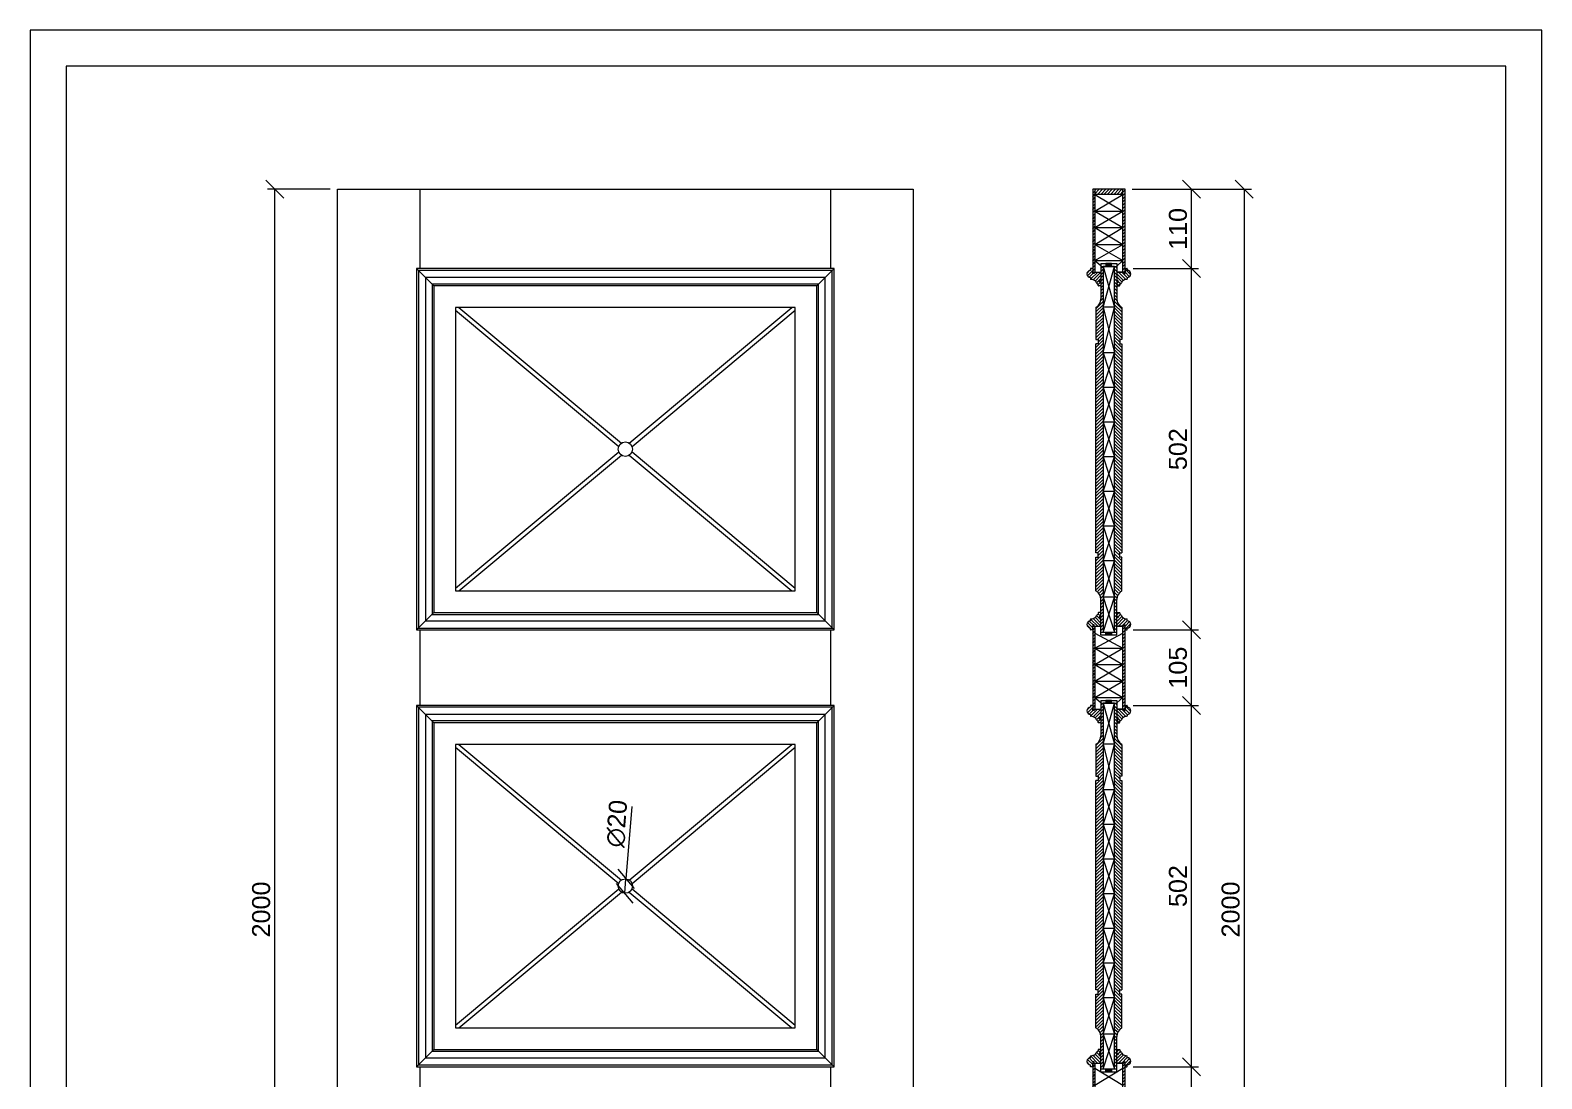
# Model space of a CAD drawing. Header units: millimetres. Extents: x 1934 to 4034, y 476 to 3446.
# Drawn here: x 1934 to 4034, y 1990 to 3446 of the extents above; entities that cross this region are included whole.
import ezdxf

# ---------------------------------------------------------------- set-up
doc = ezdxf.new("R2010")
doc.units = ezdxf.units.MM
for name, color, linetype, lineweight in [('图框', 7, 'Continuous', 13), ('填充', 8, 'Continuous', 5), ('标准家私', 4, 'Continuous', 20), ('标注', 2, 'Continuous', 9)]:
    doc.layers.add(name, color=color, linetype=linetype, lineweight=lineweight)
doc.styles.get("Standard").update_dxf_attribs({"font": 'arial.ttf'})
pattern_1 = [(225, (1278.8067, 5573.093), (-2.245064, 2.245064), [])]
pattern_2 = [(225, (1278.8067, 6179.7595), (-2.245064, 2.245064), [])]
pattern_3 = [(225, (1278.8067, 6786.4262), (-2.245064, 2.245064), [])]

# ---------------------------------------------------------------- blocks, each defined once
blk = doc.blocks.new('_Oblique')
at = {"color": 0, "linetype": 'ByBlock', "lineweight": -2}
blk.add_line((-0.5, -0.5), (0.5, 0.5), dxfattribs=at)

msp = doc.modelspace()

# ---------------------------------------------------------------- hatches: boundary and pattern name
at = {"layer": '填充'}
h = msp.add_hatch(dxfattribs=at)
h.set_pattern_fill('ANSI31', color=0, angle=90, style=0)
h.set_pattern_definition(pattern_3)
h.paths.add_polyline_path([(3410.4, 3110.5), (3410.4, 3225.5), (3413.4, 3225.5), (3413.4, 3110.5)])
h = msp.add_hatch(dxfattribs=at)
h.set_pattern_fill('ANSI31', color=0, angle=90, style=0)
h.set_pattern_definition([(225, (1507.1875, 6746.15), (-2.245064, 2.245064), [])])
h.paths.add_polyline_path([(3452.4, 3225.5), (3452.4, 3218.5), (3413.4, 3218.5), (3413.4, 3225.5)])
h = msp.add_hatch(dxfattribs=at)
h.set_pattern_fill('ANSI31', color=0, angle=90, style=0)
h.set_pattern_definition(pattern_3)
h.paths.add_polyline_path([(3452.4, 3110.5), (3452.4, 3225.5), (3455.4, 3225.5), (3455.4, 3110.5)])
h = msp.add_hatch(dxfattribs=at)
h.set_pattern_fill('ANSI31', color=0, angle=90, style=0)
h.set_pattern_definition([(225, (-313242.0532, 119470.1258), (-2.24506403, 2.24506403), [])])
h.paths.add_polyline_path([(3409.1, 3100.3), (3407.4, 3101.2), (3407.4, 3103, -1), (3407.4, 3113), (3407.4, 3115, -0.414214), (3407.9, 3115.5), (3410.4, 3115.5), (3410.4, 3110.5), (3410.4, 3108.5), (3412.4, 3108.5), (3412.4, 3110.5), (3421.9, 3110.5), (3421.9, 3098.5), (3419.9, 3098.5), (3419.9, 3096.5), (3421.9, 3096.5), (3421.9, 3093), (3420.4, 3091.5), (3418.4, 3091.5, -0.414214), (3417.9, 3092), (3417.9, 3094, -0.310992), (3415.6, 3095.7, 0.142816), (3414.1, 3098, 0.112116)])
h = msp.add_hatch(dxfattribs=at)
h.set_pattern_fill('ANSI31', color=0, angle=90, style=0)
h.set_pattern_definition([(45, (468208.254, 1268595.5555), (2.24506403, -2.24506403), [])])
h.paths.add_polyline_path([(3414.9, 3011.1), (3417.9, 3011.1), (3417.9, 3017.1), (3414.9, 3017.1), (3414.9, 3061.5, 0.270527), (3421.9, 3074), (3421.9, 3118.5), (3424.9, 3118.5), (3424.9, 2613.3), (3421.9, 2613.3), (3421.9, 2621.3), (3421.9, 2637.3), (3421.9, 2657.8, 0.270527), (3414.9, 2670.3), (3414.9, 2714.7), (3417.9, 2714.7), (3417.9, 2720.7), (3414.9, 2720.7)])
h = msp.add_hatch(dxfattribs=at)
h.set_pattern_fill('ANSI31', color=0, angle=90, style=0)
h.set_pattern_definition([(135, (-461342.3932, 1268595.5555), (-2.24506403, -2.24506403), [])])
h.paths.add_polyline_path([(3450.9, 3011.1), (3447.9, 3011.1), (3447.9, 3017.1), (3450.9, 3017.1), (3450.9, 3061.5, -0.270527), (3443.9, 3074), (3443.9, 3118.5), (3440.9, 3118.5), (3440.9, 2613.3), (3443.9, 2613.3), (3443.9, 2621.3), (3443.9, 2637.3), (3443.9, 2657.8, -0.270527), (3450.9, 2670.3), (3450.9, 2714.7), (3447.9, 2714.7), (3447.9, 2720.7), (3450.9, 2720.7)])
h = msp.add_hatch(dxfattribs=at)
h.set_pattern_fill('ANSI31', color=0, angle=90, style=0)
h.set_pattern_definition([(315, (5695.3308, 6698.5683), (2.245064, 2.245064), [])])
h.paths.add_polyline_path([(3456.7, 3100.3), (3458.4, 3101.2), (3458.4, 3103, 1), (3458.4, 3113), (3458.4, 3115, 0.414214), (3457.9, 3115.5), (3455.4, 3115.5), (3455.4, 3110.5), (3455.4, 3108.5), (3453.4, 3108.5), (3453.4, 3110.5), (3443.9, 3110.5), (3443.9, 3098.5), (3445.9, 3098.5), (3445.9, 3096.5), (3443.9, 3096.5), (3443.9, 3093), (3445.4, 3091.5), (3447.4, 3091.5, 0.414214), (3447.9, 3092), (3447.9, 3094, 0.310992), (3450.3, 3095.7, -0.142816), (3451.8, 3098, -0.112116)])
h = msp.add_hatch(dxfattribs=at)
h.set_pattern_fill('ANSI31', color=0, angle=90, style=0)
h.set_pattern_definition([(135, (-313242.0532, -113740.7976), (-2.24506403, -2.24506403), [])])
h.paths.add_polyline_path([(3409.1, 2629.1), (3407.4, 2628.1), (3407.4, 2626.3, 1), (3407.4, 2616.3), (3407.4, 2614.3, 0.414214), (3407.9, 2613.8), (3410.4, 2613.8), (3410.4, 2618.8), (3410.4, 2620.8), (3412.4, 2620.8), (3412.4, 2618.8), (3421.9, 2618.8), (3421.9, 2630.8), (3419.9, 2630.8), (3419.9, 2632.8), (3421.9, 2632.8), (3421.9, 2636.3), (3420.4, 2637.8), (3418.4, 2637.8, 0.414214), (3417.9, 2637.3), (3417.9, 2635.3, 0.310992), (3415.6, 2633.7, -0.142816), (3414.1, 2631.4, -0.112116)])
h = msp.add_hatch(dxfattribs=at)
h.set_pattern_fill('ANSI31', color=0, angle=90, style=0)
h.set_pattern_definition([(45, (5695.3308, -969.24), (2.245064, -2.245064), [])])
h.paths.add_polyline_path([(3456.7, 2629.1), (3458.4, 2628.1), (3458.4, 2626.3, -1), (3458.4, 2616.3), (3458.4, 2614.3, -0.414214), (3457.9, 2613.8), (3455.4, 2613.8), (3455.4, 2618.8), (3455.4, 2620.8), (3453.4, 2620.8), (3453.4, 2618.8), (3443.9, 2618.8), (3443.9, 2630.8), (3445.9, 2630.8), (3445.9, 2632.8), (3443.9, 2632.8), (3443.9, 2636.3), (3445.4, 2637.8), (3447.4, 2637.8, -0.414214), (3447.9, 2637.3), (3447.9, 2635.3, -0.310992), (3450.3, 2633.7, 0.142816), (3451.8, 2631.4, 0.112116)])
h = msp.add_hatch(dxfattribs=at)
h.set_pattern_fill('ANSI31', color=0, angle=90, style=0)
h.set_pattern_definition(pattern_2)
h.paths.add_polyline_path([(3410.4, 2503.8), (3410.4, 2618.8), (3413.4, 2618.8), (3413.4, 2503.8)])
h = msp.add_hatch(dxfattribs=at)
h.set_pattern_fill('ANSI31', color=0, angle=90, style=0)
h.set_pattern_definition(pattern_2)
h.paths.add_polyline_path([(3452.4, 2503.8), (3452.4, 2618.8), (3455.4, 2618.8), (3455.4, 2503.8)])
h = msp.add_hatch(dxfattribs=at)
h.set_pattern_fill('ANSI31', color=0, angle=90, style=0)
h.set_pattern_definition([(225, (-313242.0532, 118863.459), (-2.24506403, 2.24506403), [])])
h.paths.add_polyline_path([(3409.1, 2493.6), (3407.4, 2494.5), (3407.4, 2496.3, -1), (3407.4, 2506.3), (3407.4, 2508.3, -0.414214), (3407.9, 2508.8), (3410.4, 2508.8), (3410.4, 2503.8), (3410.4, 2501.8), (3412.4, 2501.8), (3412.4, 2503.8), (3421.9, 2503.8), (3421.9, 2491.8), (3419.9, 2491.8), (3419.9, 2489.8), (3421.9, 2489.8), (3421.9, 2486.3), (3420.4, 2484.8), (3418.4, 2484.8, -0.414214), (3417.9, 2485.3), (3417.9, 2487.3, -0.310992), (3415.6, 2489, 0.142816), (3414.1, 2491.3, 0.112116)])
h = msp.add_hatch(dxfattribs=at)
h.set_pattern_fill('ANSI31', color=0, angle=90, style=0)
h.set_pattern_definition([(45, (468208.254, 1267988.8888), (2.24506403, -2.24506403), [])])
h.paths.add_polyline_path([(3414.9, 2404.5), (3417.9, 2404.5), (3417.9, 2410.5), (3414.9, 2410.5), (3414.9, 2454.8, 0.270527), (3421.9, 2467.4), (3421.9, 2511.8), (3424.9, 2511.8), (3424.9, 2006.7), (3421.9, 2006.7), (3421.9, 2014.7), (3421.9, 2030.7), (3421.9, 2051.1, 0.270527), (3414.9, 2063.7), (3414.9, 2108), (3417.9, 2108), (3417.9, 2114), (3414.9, 2114)])
h = msp.add_hatch(dxfattribs=at)
h.set_pattern_fill('ANSI31', color=0, angle=90, style=0)
h.set_pattern_definition([(135, (-461342.3932, 1267988.8888), (-2.24506403, -2.24506403), [])])
h.paths.add_polyline_path([(3450.9, 2404.5), (3447.9, 2404.5), (3447.9, 2410.5), (3450.9, 2410.5), (3450.9, 2454.8, -0.270527), (3443.9, 2467.4), (3443.9, 2511.8), (3440.9, 2511.8), (3440.9, 2006.7), (3443.9, 2006.7), (3443.9, 2014.7), (3443.9, 2030.7), (3443.9, 2051.1, -0.270527), (3450.9, 2063.7), (3450.9, 2108), (3447.9, 2108), (3447.9, 2114), (3450.9, 2114)])
h = msp.add_hatch(dxfattribs=at)
h.set_pattern_fill('ANSI31', color=0, angle=90, style=0)
h.set_pattern_definition([(315, (5695.3308, 6091.9016), (2.245064, 2.245064), [])])
h.paths.add_polyline_path([(3456.7, 2493.6), (3458.4, 2494.5), (3458.4, 2496.3, 1), (3458.4, 2506.3), (3458.4, 2508.3, 0.414214), (3457.9, 2508.8), (3455.4, 2508.8), (3455.4, 2503.8), (3455.4, 2501.8), (3453.4, 2501.8), (3453.4, 2503.8), (3443.9, 2503.8), (3443.9, 2491.8), (3445.9, 2491.8), (3445.9, 2489.8), (3443.9, 2489.8), (3443.9, 2486.3), (3445.4, 2484.8), (3447.4, 2484.8, 0.414214), (3447.9, 2485.3), (3447.9, 2487.3, 0.310992), (3450.3, 2489, -0.142816), (3451.8, 2491.3, -0.112116)])
h = msp.add_hatch(dxfattribs=at)
h.set_pattern_fill('ANSI31', color=0, angle=90, style=0)
h.set_pattern_definition([(135, (-313242.0532, -114347.4643), (-2.24506403, -2.24506403), [])])
h.paths.add_polyline_path([(3409.1, 2022.4), (3407.4, 2021.5), (3407.4, 2019.7, 1), (3407.4, 2009.7), (3407.4, 2007.7, 0.414214), (3407.9, 2007.2), (3410.4, 2007.2), (3410.4, 2012.2), (3410.4, 2014.2), (3412.4, 2014.2), (3412.4, 2012.2), (3421.9, 2012.2), (3421.9, 2024.2), (3419.9, 2024.2), (3419.9, 2026.2), (3421.9, 2026.2), (3421.9, 2029.7), (3420.4, 2031.2), (3418.4, 2031.2, 0.414214), (3417.9, 2030.7), (3417.9, 2028.7, 0.310992), (3415.6, 2027, -0.142816), (3414.1, 2024.7, -0.112116)])
h = msp.add_hatch(dxfattribs=at)
h.set_pattern_fill('ANSI31', color=0, angle=90, style=0)
h.set_pattern_definition([(45, (5695.3308, -1575.9068), (2.245064, -2.245064), [])])
h.paths.add_polyline_path([(3456.7, 2022.4), (3458.4, 2021.5), (3458.4, 2019.7, -1), (3458.4, 2009.7), (3458.4, 2007.7, -0.414214), (3457.9, 2007.2), (3455.4, 2007.2), (3455.4, 2012.2), (3455.4, 2014.2), (3453.4, 2014.2), (3453.4, 2012.2), (3443.9, 2012.2), (3443.9, 2024.2), (3445.9, 2024.2), (3445.9, 2026.2), (3443.9, 2026.2), (3443.9, 2029.7), (3445.4, 2031.2), (3447.4, 2031.2, -0.414214), (3447.9, 2030.7), (3447.9, 2028.7, -0.310992), (3450.3, 2027, 0.142816), (3451.8, 2024.7, 0.112116)])
h = msp.add_hatch(dxfattribs=at)
h.set_pattern_fill('ANSI31', color=0, angle=90, style=0)
h.set_pattern_definition(pattern_1)
h.paths.add_polyline_path([(3410.4, 1897.2), (3410.4, 2012.2), (3413.4, 2012.2), (3413.4, 1897.2)])
h = msp.add_hatch(dxfattribs=at)
h.set_pattern_fill('ANSI31', color=0, angle=90, style=0)
h.set_pattern_definition(pattern_1)
h.paths.add_polyline_path([(3452.4, 1897.2), (3452.4, 2012.2), (3455.4, 2012.2), (3455.4, 1897.2)])
at = {"layer": '标准家私'}
for points in [[(3428.8, 3118.5), (3428.8, 3122.5), (3436.4, 3122.5), (3436.4, 3118.5)], [(3428.8, 2610.8), (3428.8, 2606.8), (3436.4, 2606.8), (3436.4, 2610.8)], [(3428.8, 2511.8), (3428.8, 2515.8), (3436.4, 2515.8), (3436.4, 2511.8)], [(3428.8, 2004.2), (3428.8, 2000.2), (3436.4, 2000.2), (3436.4, 2004.2)]]:
    msp.add_hatch(color=0, dxfattribs=at).paths.add_polyline_path(points)

# ---------------------------------------------------------------- linework, layer by layer
at = {"layer": '填充', "color": 0}
for p, q in [((2476.1, 3115.5), (2476.1, 3225.5)), ((3046.1, 3225.5), (3046.1, 3115.5)), ((3413.4, 3195), (3452.4, 3218.5)), ((3413.4, 3218.5), (3452.4, 3195)), ((3413.4, 3195), (3452.4, 3195)), ((3413.4, 3195), (3452.4, 3172.5)), ((3413.4, 3172.5), (3452.4, 3195)), ((3413.4, 3172.5), (3452.4, 3172.5)), ((3413.4, 3149), (3452.4, 3172.5)), ((3413.4, 3172.5), (3452.4, 3149)), ((3413.4, 3149), (3452.4, 3149)), ((3413.4, 3149), (3452.4, 3126.5)), ((3413.4, 3126.5), (3452.4, 3149)), ((2495.1, 3091.5), (2471.1, 3115.5)), ((3048.6, 3113), (2473.6, 3113)), ((2473.6, 3113), (2473.6, 2616.3)), ((3027.1, 3091.5), (3051.1, 3115.5)), ((3048.6, 2616.3), (3048.6, 3113)), ((3413.4, 3126.5), (3421.9, 3119.7)), ((3413.4, 3126.5), (3452.4, 3126.5)), ((3443.9, 3119), (3452.4, 3126.5)), ((3038.6, 3103), (2483.6, 3103)), ((2483.6, 3103), (2483.6, 2626.3)), ((3029.6, 3094), (2492.6, 3094)), ((2492.6, 3094), (2492.6, 2635.3)), ((3029.6, 2635.3), (3029.6, 3094)), ((3038.6, 2626.3), (3038.6, 3103)), ((2495.1, 2637.8), (2471.1, 2613.8)), ((2483.6, 2626.3), (3038.6, 2626.3)), ((2492.6, 2635.3), (3029.6, 2635.3)), ((3027.1, 2637.8), (3051.1, 2613.8)), ((2473.6, 2616.3), (3048.6, 2616.3)), ((2476.1, 2508.8), (2476.1, 2613.8)), ((3046.1, 2613.8), (3046.1, 2508.8)), ((3413.4, 2588.3), (3452.4, 2609.3)), ((3413.4, 2609.3), (3452.4, 2588.3)), ((3413.4, 2588.3), (3452.4, 2588.3)), ((3413.4, 2588.3), (3452.4, 2565.9)), ((3413.4, 2565.9), (3452.4, 2588.3)), ((3413.4, 2565.9), (3452.4, 2565.9)), ((3413.4, 2542.4), (3452.4, 2565.9)), ((3413.4, 2565.9), (3452.4, 2542.4)), ((3413.4, 2542.4), (3452.4, 2542.4)), ((3413.4, 2542.4), (3452.4, 2519.9)), ((3413.4, 2519.9), (3452.4, 2542.4)), ((2495.1, 2484.8), (2471.1, 2508.8)), ((3048.6, 2506.3), (2473.6, 2506.3)), ((2473.6, 2506.3), (2473.6, 2009.7)), ((3027.1, 2484.8), (3051.1, 2508.8)), ((3048.6, 2009.7), (3048.6, 2506.3)), ((3413.4, 2519.9), (3421.9, 2513)), ((3413.4, 2519.9), (3452.4, 2519.9)), ((3443.9, 2512.4), (3452.4, 2519.9)), ((3038.6, 2496.3), (2483.6, 2496.3)), ((2483.6, 2496.3), (2483.6, 2019.7)), ((3029.6, 2487.3), (2492.6, 2487.3)), ((2492.6, 2487.3), (2492.6, 2028.7)), ((3029.6, 2028.7), (3029.6, 2487.3)), ((3038.6, 2019.7), (3038.6, 2496.3)), ((2495.1, 2031.2), (2471.1, 2007.2)), ((2483.6, 2019.7), (3038.6, 2019.7)), ((2492.6, 2028.7), (3029.6, 2028.7)), ((3027.1, 2031.2), (3051.1, 2007.2)), ((2473.6, 2009.7), (3048.6, 2009.7)), ((2476.1, 1902.2), (2476.1, 2007.2)), ((3046.1, 2007.2), (3046.1, 1902.2)), ((3413.4, 1981.7), (3452.4, 2005.2)), ((3413.4, 2005.2), (3452.4, 1981.7))]:
    msp.add_line(p, q, dxfattribs=at)
for points in [[(3424.9, 3061.9), (3440.9, 3118.5), (3424.9, 3118.5), (3440.9, 3061.9)], [(3424.9, 2998.3), (3440.9, 3061.9), (3424.9, 3061.9), (3440.9, 2998.3)], [(3424.9, 2950.2), (3440.9, 2998.3), (3424.9, 2998.3), (3440.9, 2950.2)], [(3424.9, 2902.1), (3440.9, 2950.2), (3424.9, 2950.2), (3440.9, 2902.1)], [(3424.9, 2854), (3440.9, 2902.1), (3424.9, 2902.1), (3440.9, 2854)], [(3424.9, 2805.8), (3440.9, 2854), (3424.9, 2854), (3440.9, 2805.8)], [(3424.9, 2757.7), (3440.9, 2805.8), (3424.9, 2805.8), (3440.9, 2757.7)], [(3424.9, 2709.6), (3440.9, 2757.7), (3424.9, 2757.7), (3440.9, 2709.6)], [(3424.9, 2659), (3440.9, 2709.6), (3424.9, 2709.6), (3440.9, 2659)], [(3424.9, 2610.8), (3440.9, 2659), (3424.9, 2659), (3440.9, 2610.8)], [(3424.9, 2455.2), (3440.9, 2511.8), (3424.9, 2511.8), (3440.9, 2455.2)], [(3424.9, 2391.7), (3440.9, 2455.2), (3424.9, 2455.2), (3440.9, 2391.7)], [(3424.9, 2343.5), (3440.9, 2391.7), (3424.9, 2391.7), (3440.9, 2343.5)], [(3424.9, 2295.4), (3440.9, 2343.5), (3424.9, 2343.5), (3440.9, 2295.4)], [(3424.9, 2247.3), (3440.9, 2295.4), (3424.9, 2295.4), (3440.9, 2247.3)], [(3424.9, 2199.2), (3440.9, 2247.3), (3424.9, 2247.3), (3440.9, 2199.2)], [(3424.9, 2151), (3440.9, 2199.2), (3424.9, 2199.2), (3440.9, 2151)], [(3424.9, 2102.9), (3440.9, 2151), (3424.9, 2151), (3440.9, 2102.9)], [(3424.9, 2052.3), (3440.9, 2102.9), (3424.9, 2102.9), (3440.9, 2052.3)], [(3424.9, 2004.2), (3440.9, 2052.3), (3424.9, 2052.3), (3440.9, 2004.2)]]:
    msp.add_lwpolyline(points, dxfattribs=at)
at = {"layer": '标准家私', "color": 0}
for p, q in [((2361.1, 1225.5), (2361.1, 3225.5)), ((2361.1, 3225.5), (3161.1, 3225.5)), ((3161.1, 3225.5), (3161.1, 1225.5)), ((3410.4, 3225.5), (3410.4, 3110.5)), ((3455.4, 3225.5), (3410.4, 3225.5)), ((3410.4, 3225.5), (3410.4, 3112.5)), ((3413.4, 3225.5), (3413.4, 3110.5)), ((3452.4, 3218.5), (3413.4, 3218.5)), ((3452.4, 3110.5), (3452.4, 3225.5)), ((3455.4, 3112.5), (3455.4, 3225.5)), ((3051.1, 3115.5), (2471.1, 3115.5)), ((2471.1, 3115.5), (2471.1, 2613.8)), ((3051.1, 2613.8), (3051.1, 3115.5)), ((3407.4, 3115), (3407.4, 3113)), ((3410.4, 3115.5), (3407.9, 3115.5)), ((3410.4, 3115.5), (3410.4, 3110.5)), ((3410.4, 3115.5), (3410.4, 3110.5)), ((3410.4, 3115.5), (3410.4, 3110.5)), ((3410.4, 3115.5), (3410.4, 3110.5)), ((3410.4, 3110.5), (3421.9, 3110.5)), ((3410.4, 3110.5), (3421.9, 3110.5)), ((3410.4, 3110.5), (3421.9, 3110.5)), ((3412.4, 3110.5), (3421.9, 3110.5)), ((3412.4, 3110.5), (3421.9, 3110.5)), ((3421.9, 3122.5), (3421.9, 3092.7)), ((3421.9, 3122.5), (3421.9, 3110.5)), ((3421.9, 3122.5), (3443.9, 3122.5)), ((3421.9, 3118.5), (3443.9, 3118.5)), ((3421.9, 3110.5), (3421.9, 3098.5)), ((3421.9, 3110.5), (3421.9, 3073.5)), ((3424.9, 3118.5), (3424.9, 2610.8)), ((3440.9, 2610.8), (3440.9, 3118.5)), ((3443.9, 3122.5), (3443.9, 3073.5)), ((3443.9, 3122.5), (3443.9, 3110.5)), ((3453.4, 3110.5), (3443.9, 3110.5)), ((3455.4, 3110.5), (3443.9, 3110.5)), ((3455.4, 3110.5), (3443.9, 3110.5)), ((3455.4, 3110.5), (3443.9, 3110.5)), ((3453.4, 3110.5), (3443.9, 3110.5)), ((3443.9, 3110.5), (3443.9, 3098.5)), ((3443.9, 3110.5), (3453.4, 3110.5)), ((3443.9, 3110.5), (3443.9, 3094.5)), ((3455.4, 3115.5), (3455.4, 3110.5)), ((3455.4, 3115.5), (3455.4, 3110.5)), ((3455.4, 3115.5), (3457.9, 3115.5)), ((3455.4, 3115.5), (3455.4, 3110.5)), ((3455.4, 3115.5), (3455.4, 3110.5)), ((3455.4, 3115.5), (3455.4, 3110.5)), ((3458.4, 3115), (3458.4, 3113)), ((3027.1, 3091.5), (2495.1, 3091.5)), ((2495.1, 3091.5), (2495.1, 2637.8)), ((3027.1, 2637.8), (3027.1, 3091.5)), ((3407.4, 3103), (3407.4, 3101)), ((3417.9, 3092), (3417.9, 3094)), ((3421.9, 3091.5), (3418.4, 3091.5)), ((3421.9, 3096.5), (3421.9, 3093)), ((3443.9, 3096.5), (3443.9, 3093)), ((3443.9, 3091.5), (3447.4, 3091.5)), ((3447.9, 3092), (3447.9, 3094)), ((3458.4, 3103), (3458.4, 3101)), ((2997.1, 3061.5), (2525.1, 3061.5)), ((2525.1, 3061.5), (2525.1, 2667.8)), ((2525.1, 3057.6), (2751.9, 2868.5)), ((2529.8, 3061.5), (2755.7, 2873.1)), ((2766.5, 2873.1), (2992.4, 3061.5)), ((2770.4, 2868.5), (2997.1, 3057.6)), ((2997.1, 2667.8), (2997.1, 3061.5)), ((3414.9, 3061.5), (3414.9, 3017.1)), ((3450.9, 3061.5), (3450.9, 3017.1)), ((3414.9, 3017.1), (3417.9, 3017.1)), ((3414.9, 2720.7), (3414.9, 3011.1)), ((3417.9, 3011.1), (3414.9, 3011.1)), ((3417.9, 3017.1), (3417.9, 3011.1)), ((3450.9, 3017.1), (3447.9, 3017.1)), ((3447.9, 3017.1), (3447.9, 3011.1)), ((3447.9, 3011.1), (3450.9, 3011.1)), ((3450.9, 3011.1), (3450.9, 2720.7)), ((2525.1, 2671.7), (2751.9, 2860.9)), ((2529.8, 2667.8), (2755.7, 2856.3)), ((2766.5, 2856.3), (2992.4, 2667.8)), ((2770.4, 2860.9), (2997.1, 2671.7)), ((3417.9, 2720.7), (3414.9, 2720.7)), ((3414.9, 2714.7), (3417.9, 2714.7)), ((3414.9, 2667.8), (3414.9, 2714.7)), ((3417.9, 2714.7), (3417.9, 2720.7)), ((3447.9, 2714.7), (3447.9, 2720.7)), ((3447.9, 2720.7), (3450.9, 2720.7)), ((3450.9, 2714.7), (3447.9, 2714.7)), ((3450.9, 2667.8), (3450.9, 2714.7)), ((2525.1, 2667.8), (2997.1, 2667.8)), ((3421.9, 2618.8), (3421.9, 2655.8)), ((3443.9, 2606.8), (3443.9, 2655.8)), ((2495.1, 2637.8), (3027.1, 2637.8)), ((3407.4, 2626.3), (3407.4, 2628.4)), ((3417.9, 2637.3), (3417.9, 2635.3)), ((3421.9, 2637.8), (3418.4, 2637.8)), ((3421.9, 2606.8), (3421.9, 2636.6)), ((3421.9, 2632.8), (3421.9, 2636.3)), ((3421.9, 2618.8), (3421.9, 2630.8)), ((3443.9, 2637.8), (3447.4, 2637.8)), ((3443.9, 2632.8), (3443.9, 2636.3)), ((3443.9, 2618.8), (3443.9, 2634.8)), ((3443.9, 2618.8), (3443.9, 2630.8)), ((3447.9, 2637.3), (3447.9, 2635.3)), ((3458.4, 2626.3), (3458.4, 2628.4)), ((2471.1, 2613.8), (3051.1, 2613.8)), ((3407.4, 2614.3), (3407.4, 2616.3)), ((3410.4, 2613.8), (3407.9, 2613.8)), ((3410.4, 2613.8), (3410.4, 2618.8)), ((3410.4, 2613.8), (3410.4, 2618.8)), ((3410.4, 2618.8), (3421.9, 2618.8)), ((3410.4, 2613.8), (3410.4, 2618.8)), ((3410.4, 2618.8), (3421.9, 2618.8)), ((3410.4, 2613.8), (3410.4, 2618.8)), ((3410.4, 2618.8), (3421.9, 2618.8)), ((3410.4, 2616.3), (3410.4, 2503.8)), ((3410.4, 2616.3), (3410.4, 2505.8)), ((3412.4, 2618.8), (3421.9, 2618.8)), ((3412.4, 2618.8), (3421.9, 2618.8)), ((3413.4, 2618.8), (3413.4, 2503.8)), ((3421.9, 2606.8), (3421.9, 2618.8)), ((3421.9, 2610.8), (3443.9, 2610.8)), ((3421.9, 2606.8), (3443.9, 2606.8)), ((3453.4, 2618.8), (3443.9, 2618.8)), ((3455.4, 2618.8), (3443.9, 2618.8)), ((3455.4, 2618.8), (3443.9, 2618.8)), ((3455.4, 2618.8), (3443.9, 2618.8)), ((3453.4, 2618.8), (3443.9, 2618.8)), ((3443.9, 2618.8), (3453.4, 2618.8)), ((3443.9, 2606.8), (3443.9, 2618.8)), ((3452.4, 2503.8), (3452.4, 2618.8)), ((3455.4, 2613.8), (3455.4, 2618.8)), ((3455.4, 2613.8), (3455.4, 2618.8)), ((3455.4, 2613.8), (3455.4, 2618.8)), ((3455.4, 2613.8), (3455.4, 2618.8)), ((3455.4, 2613.8), (3455.4, 2618.8)), ((3455.4, 2505.8), (3455.4, 2616.3)), ((3455.4, 2613.8), (3457.9, 2613.8)), ((3458.4, 2614.3), (3458.4, 2616.3)), ((3051.1, 2508.8), (2471.1, 2508.8)), ((2471.1, 2508.8), (2471.1, 2007.2)), ((3051.1, 2007.2), (3051.1, 2508.8)), ((3407.4, 2508.3), (3407.4, 2506.3)), ((3410.4, 2508.8), (3407.9, 2508.8)), ((3410.4, 2508.8), (3410.4, 2503.8)), ((3410.4, 2508.8), (3410.4, 2503.8)), ((3410.4, 2508.8), (3410.4, 2503.8)), ((3410.4, 2508.8), (3410.4, 2503.8)), ((3410.4, 2503.8), (3421.9, 2503.8)), ((3410.4, 2503.8), (3421.9, 2503.8)), ((3410.4, 2503.8), (3421.9, 2503.8)), ((3412.4, 2503.8), (3421.9, 2503.8)), ((3412.4, 2503.8), (3421.9, 2503.8)), ((3421.9, 2515.8), (3421.9, 2486)), ((3421.9, 2515.8), (3421.9, 2503.8)), ((3421.9, 2515.8), (3443.9, 2515.8)), ((3421.9, 2511.8), (3443.9, 2511.8)), ((3421.9, 2503.8), (3421.9, 2491.8)), ((3421.9, 2503.8), (3421.9, 2466.8)), ((3424.9, 2511.8), (3424.9, 2004.2)), ((3440.9, 2004.2), (3440.9, 2511.8)), ((3443.9, 2515.8), (3443.9, 2466.8)), ((3443.9, 2515.8), (3443.9, 2503.8)), ((3453.4, 2503.8), (3443.9, 2503.8)), ((3455.4, 2503.8), (3443.9, 2503.8)), ((3455.4, 2503.8), (3443.9, 2503.8)), ((3455.4, 2503.8), (3443.9, 2503.8)), ((3453.4, 2503.8), (3443.9, 2503.8)), ((3443.9, 2503.8), (3443.9, 2491.8)), ((3443.9, 2503.8), (3453.4, 2503.8)), ((3443.9, 2503.8), (3443.9, 2487.8)), ((3455.4, 2508.8), (3455.4, 2503.8)), ((3455.4, 2508.8), (3455.4, 2503.8)), ((3455.4, 2508.8), (3457.9, 2508.8)), ((3455.4, 2508.8), (3455.4, 2503.8)), ((3455.4, 2508.8), (3455.4, 2503.8)), ((3455.4, 2508.8), (3455.4, 2503.8)), ((3458.4, 2508.3), (3458.4, 2506.3)), ((3027.1, 2484.8), (2495.1, 2484.8)), ((2495.1, 2484.8), (2495.1, 2031.2)), ((3027.1, 2031.2), (3027.1, 2484.8)), ((3407.4, 2496.3), (3407.4, 2494.3)), ((3417.9, 2485.3), (3417.9, 2487.3)), ((3421.9, 2484.8), (3418.4, 2484.8)), ((3421.9, 2489.8), (3421.9, 2486.3)), ((3443.9, 2489.8), (3443.9, 2486.3)), ((3443.9, 2484.8), (3447.4, 2484.8)), ((3447.9, 2485.3), (3447.9, 2487.3)), ((3458.4, 2496.3), (3458.4, 2494.3)), ((2997.1, 2454.8), (2525.1, 2454.8)), ((2525.1, 2454.8), (2525.1, 2061.2)), ((2525.1, 2450.9), (2751.9, 2261.8)), ((2529.8, 2454.8), (2755.7, 2266.4)), ((2766.5, 2266.4), (2992.4, 2454.8)), ((2770.4, 2261.8), (2997.1, 2450.9)), ((2997.1, 2061.2), (2997.1, 2454.8)), ((3414.9, 2454.8), (3414.9, 2410.5)), ((3450.9, 2454.8), (3450.9, 2410.5)), ((3414.9, 2410.5), (3417.9, 2410.5)), ((3414.9, 2114), (3414.9, 2404.5)), ((3417.9, 2404.5), (3414.9, 2404.5)), ((3417.9, 2410.5), (3417.9, 2404.5)), ((3450.9, 2410.5), (3447.9, 2410.5)), ((3447.9, 2410.5), (3447.9, 2404.5)), ((3447.9, 2404.5), (3450.9, 2404.5)), ((3450.9, 2404.5), (3450.9, 2114)), ((2525.1, 2065.1), (2751.9, 2254.2)), ((2529.8, 2061.2), (2755.7, 2249.6)), ((2766.5, 2249.6), (2992.4, 2061.2)), ((2770.4, 2254.2), (2997.1, 2065.1)), ((3417.9, 2114), (3414.9, 2114)), ((3414.9, 2108), (3417.9, 2108)), ((3414.9, 2061.2), (3414.9, 2108)), ((3417.9, 2108), (3417.9, 2114)), ((3447.9, 2108), (3447.9, 2114)), ((3447.9, 2114), (3450.9, 2114)), ((3450.9, 2108), (3447.9, 2108)), ((3450.9, 2061.2), (3450.9, 2108)), ((2525.1, 2061.2), (2997.1, 2061.2)), ((3421.9, 2012.2), (3421.9, 2049.2)), ((3443.9, 2000.2), (3443.9, 2049.2)), ((2495.1, 2031.2), (3027.1, 2031.2)), ((3407.4, 2019.7), (3407.4, 2021.7)), ((3417.9, 2030.7), (3417.9, 2028.7)), ((3421.9, 2031.2), (3418.4, 2031.2)), ((3421.9, 2000.2), (3421.9, 2030)), ((3421.9, 2026.2), (3421.9, 2029.7)), ((3421.9, 2012.2), (3421.9, 2024.2)), ((3443.9, 2031.2), (3447.4, 2031.2)), ((3443.9, 2026.2), (3443.9, 2029.7)), ((3443.9, 2012.2), (3443.9, 2028.2)), ((3443.9, 2012.2), (3443.9, 2024.2)), ((3447.9, 2030.7), (3447.9, 2028.7)), ((3458.4, 2019.7), (3458.4, 2021.7)), ((2471.1, 2007.2), (3051.1, 2007.2)), ((3407.4, 2007.7), (3407.4, 2009.7)), ((3410.4, 2007.2), (3407.9, 2007.2)), ((3410.4, 2012.2), (3410.4, 1897.2)), ((3410.4, 2012.2), (3410.4, 1899.2)), ((3410.4, 2007.2), (3410.4, 2012.2)), ((3410.4, 2007.2), (3410.4, 2012.2)), ((3410.4, 2012.2), (3421.9, 2012.2)), ((3410.4, 2007.2), (3410.4, 2012.2)), ((3410.4, 2012.2), (3421.9, 2012.2)), ((3410.4, 2007.2), (3410.4, 2012.2)), ((3410.4, 2012.2), (3421.9, 2012.2)), ((3412.4, 2012.2), (3421.9, 2012.2)), ((3412.4, 2012.2), (3421.9, 2012.2)), ((3413.4, 2012.2), (3413.4, 1897.2)), ((3421.9, 2000.2), (3421.9, 2012.2)), ((3421.9, 2004.2), (3443.9, 2004.2)), ((3421.9, 2000.2), (3443.9, 2000.2)), ((3453.4, 2012.2), (3443.9, 2012.2)), ((3455.4, 2012.2), (3443.9, 2012.2)), ((3455.4, 2012.2), (3443.9, 2012.2)), ((3455.4, 2012.2), (3443.9, 2012.2)), ((3453.4, 2012.2), (3443.9, 2012.2)), ((3443.9, 2012.2), (3453.4, 2012.2)), ((3443.9, 2000.2), (3443.9, 2012.2)), ((3452.4, 1897.2), (3452.4, 2012.2)), ((3455.4, 1899.2), (3455.4, 2012.2)), ((3455.4, 2007.2), (3455.4, 2012.2)), ((3455.4, 2007.2), (3455.4, 2012.2)), ((3455.4, 2007.2), (3455.4, 2012.2)), ((3455.4, 2007.2), (3455.4, 2012.2)), ((3455.4, 2007.2), (3455.4, 2012.2)), ((3455.4, 2007.2), (3457.9, 2007.2)), ((3458.4, 2007.7), (3458.4, 2009.7))]:
    msp.add_line(p, q, dxfattribs=at)
for points in [[(3412.4, 3110.5), (3412.4, 3108.5), (3410.4, 3108.5), (3410.4, 3110.5)], [(3453.4, 3110.5), (3453.4, 3108.5), (3455.4, 3108.5), (3455.4, 3110.5)], [(3421.9, 3096.5), (3419.9, 3096.5), (3419.9, 3098.5), (3421.9, 3098.5)], [(3443.9, 3096.5), (3445.9, 3096.5), (3445.9, 3098.5), (3443.9, 3098.5)], [(3421.9, 2632.8), (3419.9, 2632.8), (3419.9, 2630.8), (3421.9, 2630.8)], [(3443.9, 2632.8), (3445.9, 2632.8), (3445.9, 2630.8), (3443.9, 2630.8)], [(3412.4, 2618.8), (3412.4, 2620.8), (3410.4, 2620.8), (3410.4, 2618.8)], [(3453.4, 2618.8), (3453.4, 2620.8), (3455.4, 2620.8), (3455.4, 2618.8)], [(3412.4, 2503.8), (3412.4, 2501.8), (3410.4, 2501.8), (3410.4, 2503.8)], [(3453.4, 2503.8), (3453.4, 2501.8), (3455.4, 2501.8), (3455.4, 2503.8)], [(3421.9, 2489.8), (3419.9, 2489.8), (3419.9, 2491.8), (3421.9, 2491.8)], [(3443.9, 2489.8), (3445.9, 2489.8), (3445.9, 2491.8), (3443.9, 2491.8)], [(3421.9, 2026.2), (3419.9, 2026.2), (3419.9, 2024.2), (3421.9, 2024.2)], [(3443.9, 2026.2), (3445.9, 2026.2), (3445.9, 2024.2), (3443.9, 2024.2)], [(3412.4, 2012.2), (3412.4, 2014.2), (3410.4, 2014.2), (3410.4, 2012.2)], [(3453.4, 2012.2), (3453.4, 2014.2), (3455.4, 2014.2), (3455.4, 2012.2)]]:
    msp.add_lwpolyline(points, dxfattribs=at)
for points in [[(3428.8, 3122.5), (3428.8, 3118.5), (3436.4, 3118.5), (3436.4, 3122.5)], [(3421.9, 3098.5), (3421.9, 3096.5), (3419.9, 3096.5), (3419.9, 3098.5)], [(3443.9, 3098.5), (3443.9, 3096.5), (3445.9, 3096.5), (3445.9, 3098.5)], [(3421.9, 2630.8), (3421.9, 2632.8), (3419.9, 2632.8), (3419.9, 2630.8)], [(3443.9, 2630.8), (3443.9, 2632.8), (3445.9, 2632.8), (3445.9, 2630.8)], [(3428.8, 2606.8), (3428.8, 2610.8), (3436.4, 2610.8), (3436.4, 2606.8)], [(3428.8, 2515.8), (3428.8, 2511.8), (3436.4, 2511.8), (3436.4, 2515.8)], [(3421.9, 2491.8), (3421.9, 2489.8), (3419.9, 2489.8), (3419.9, 2491.8)], [(3443.9, 2491.8), (3443.9, 2489.8), (3445.9, 2489.8), (3445.9, 2491.8)], [(3421.9, 2024.2), (3421.9, 2026.2), (3419.9, 2026.2), (3419.9, 2024.2)], [(3443.9, 2024.2), (3443.9, 2026.2), (3445.9, 2026.2), (3445.9, 2024.2)], [(3428.8, 2000.2), (3428.8, 2004.2), (3436.4, 2004.2), (3436.4, 2000.2)]]:
    msp.add_lwpolyline(points, close=True, dxfattribs=at)
for centre in [(2761.1, 2864.7), (2761.1, 2258)]:
    msp.add_circle(centre, 10, dxfattribs=at)
for centre, radius, start, end in [((3407.4, 3108), 5, 90, 270), ((3407.9, 3115), 0.5, 90, 180), ((3457.9, 3115), 0.5, 0, 90), ((3458.4, 3108), 5, 270, 90), ((3407.9, 3101), 0.5, 180, 263.8501), ((3406.6, 3088.2), 12.3, 52.3485, 83.8501), ((3410.9, 3094.2), 4.93, 17.156, 49.6673), ((3418, 3096.5), 2.52, 199.902, 269.003), ((3418.4, 3092), 0.5, 180, 270), ((3447.4, 3092), 0.5, 270, 0), ((3447.9, 3096.5), 2.52, 270.997, 340.098), ((3455, 3094.2), 4.93, 130.3327, 162.844), ((3459.3, 3088.2), 12.3, 96.1499, 127.6515), ((3457.9, 3101), 0.5, 276.1499, 0), ((3407.7, 3073.8), 14.2, 300.5599, 358.8892), ((3458.2, 3073.8), 14.2, 181.1108, 239.4401), ((3407.7, 2655.6), 14.2, 1.1108, 59.4401), ((3458.2, 2655.6), 14.2, 120.5599, 178.8892), ((3407.4, 2621.3), 5, 90, 270), ((3407.9, 2628.4), 0.5, 96.1499, 180), ((3406.6, 2641.1), 12.3, 276.1499, 307.6515), ((3410.9, 2635.1), 4.93, 310.3327, 342.844), ((3418, 2632.8), 2.52, 90.997, 160.098), ((3418.4, 2637.3), 0.5, 90, 180), ((3447.4, 2637.3), 0.5, 0, 90), ((3447.9, 2632.8), 2.52, 19.902, 89.003), ((3455, 2635.1), 4.93, 197.156, 229.6673), ((3459.3, 2641.1), 12.3, 232.3485, 263.8501), ((3457.9, 2628.4), 0.5, 0, 83.8501), ((3458.4, 2621.3), 5, 270, 90), ((3407.9, 2614.3), 0.5, 180, 270), ((3457.9, 2614.3), 0.5, 270, 0), ((3407.4, 2501.3), 5, 90, 270), ((3407.9, 2508.3), 0.5, 90, 180), ((3457.9, 2508.3), 0.5, 0, 90), ((3458.4, 2501.3), 5, 270, 90), ((3407.9, 2494.3), 0.5, 180, 263.8501), ((3406.6, 2481.5), 12.3, 52.3485, 83.8501), ((3410.9, 2487.5), 4.93, 17.156, 49.6673), ((3418, 2489.9), 2.52, 199.902, 269.003), ((3418.4, 2485.3), 0.5, 180, 270), ((3447.4, 2485.3), 0.5, 270, 0), ((3447.9, 2489.9), 2.52, 270.997, 340.098), ((3455, 2487.5), 4.93, 130.3327, 162.844), ((3459.3, 2481.5), 12.3, 96.1499, 127.6515), ((3457.9, 2494.3), 0.5, 276.1499, 0), ((3407.7, 2467.1), 14.2, 300.5599, 358.8892), ((3458.2, 2467.1), 14.2, 181.1108, 239.4401), ((3407.7, 2048.9), 14.2, 1.1108, 59.4401), ((3458.2, 2048.9), 14.2, 120.5599, 178.8892), ((3407.4, 2014.7), 5, 90, 270), ((3407.9, 2021.7), 0.5, 96.1499, 180), ((3406.6, 2034.5), 12.3, 276.1499, 307.6515), ((3410.9, 2028.5), 4.93, 310.3327, 342.844), ((3418, 2026.1), 2.52, 90.997, 160.098), ((3418.4, 2030.7), 0.5, 90, 180), ((3447.4, 2030.7), 0.5, 0, 90), ((3447.9, 2026.1), 2.52, 19.902, 89.003), ((3455, 2028.5), 4.93, 197.156, 229.6673), ((3459.3, 2034.5), 12.3, 232.3485, 263.8501), ((3457.9, 2021.7), 0.5, 0, 83.8501), ((3458.4, 2014.7), 5, 270, 90), ((3407.9, 2007.7), 0.5, 180, 270), ((3457.9, 2007.7), 0.5, 270, 0)]:
    msp.add_arc(centre, radius, start, end, dxfattribs=at)
at = {"layer": '标注', "color": 0}
for p, q in [((2351.1, 3225.5), (2263.9, 3225.5)), ((2273.9, 1225.5), (2273.9, 3225.5)), ((3465.4, 3225.5), (3557.6, 3225.5)), ((3465.4, 3225.5), (3630.8, 3225.5)), ((3547.6, 3115.5), (3547.6, 3225.5)), ((3620.8, 3225.5), (3620.8, 1225.5)), ((3466.7, 3115.5), (3557.6, 3115.5)), ((3466.7, 3115.5), (3557.6, 3115.5)), ((3547.6, 2613.8), (3547.6, 3115.5)), ((3466.7, 2613.8), (3557.6, 2613.8)), ((3466.7, 2613.8), (3557.6, 2613.8)), ((3547.6, 2508.8), (3547.6, 2613.8)), ((3466.7, 2508.8), (3557.6, 2508.8)), ((3466.7, 2508.8), (3557.6, 2508.8)), ((3547.6, 2007.2), (3547.6, 2508.8)), ((2770.3, 2368.5), (2761.9, 2268)), ((2760.3, 2248), (2761.9, 2268)), ((3466.7, 2007.2), (3557.6, 2007.2)), ((3466.7, 2007.2), (3557.6, 2007.2)), ((3547.6, 1902.2), (3547.6, 2007.2))]:
    msp.add_line(p, q, dxfattribs=at)

# ---------------------------------------------------------------- block references
for p, xscale, yscale, zscale, rotation in [((2273.9, 3225.5), 25, 25, 25, 90), ((3547.6, 3225.5), 25, 25, 25, 90), ((3620.8, 3225.5), 25, 25, 25, 90), ((3547.6, 3115.5), 25, 25, 25, 90), ((3547.6, 3115.5), 25, 25, 25, 270), ((3547.6, 2613.8), 25, 25, 25, 90), ((3547.6, 2508.8), 25, 25, 25, 90), ((3547.6, 2508.8), 25, 25, 25, 270), ((2761.9, 2268), 25.00000000000001, 25.00000000000001, 25.00000000000001, 265.2625752354627), ((2760.3, 2248), 25.00000000000001, 25.00000000000001, 25.00000000000001, 85.26257523546268), ((3547.6, 2007.2), 25, 25, 25, 90), ((3547.6, 2007.2), 25, 25, 25, 270)]:
    msp.add_blockref('_Oblique', p, dxfattribs=dict(at, xscale=xscale, yscale=yscale, zscale=zscale, rotation=rotation))

# ---------------------------------------------------------------- next in the draw order: texts
at = {"layer": '标注', "color": 0, "insert": (2749.5, 2344.7), "char_height": 25, "attachment_point": 5, "rotation": 85.2626, "bg_fill": 3, "box_fill_scale": 1.1, "bg_fill_color": 256, "bg_fill_true_color": 13158600, "bg_fill_transparency": 0}
msp.add_mtext('∅20', dxfattribs=at)

# ---------------------------------------------------------------- next in the draw order: linework, layer by layer
at = {"layer": '图框', "color": 0}
msp.add_lwpolyline([(1934.3, 3446.4), (1934.3, 476.4), (4034.3, 476.4), (4034.3, 3446.4)], close=True, dxfattribs=at)
at = {"layer": '图框', "color": 0, "lineweight": 20}
msp.add_lwpolyline([(1984.3, 3396.4), (1984.3, 526.4), (3984.3, 526.4), (3984.3, 3396.4)], close=True, dxfattribs=at)

# ---------------------------------------------------------------- next in the draw order: texts
at = {"layer": '标注', "color": 0, "char_height": 25, "attachment_point": 5, "rotation": 90, "bg_fill": 3, "box_fill_scale": 1.1, "bg_fill_color": 256, "bg_fill_true_color": 13158600, "bg_fill_transparency": 0}
for s, insert in [('110', (3528.9, 3170.5)), ('502', (3528.9, 2864.7)), ('105', (3528.9, 2561.3)), ('502', (3528.9, 2258)), ('2000', (2255.2, 2225.5)), ('2000', (3602.1, 2225.5))]:
    msp.add_mtext(s, dxfattribs=dict(at, insert=insert))

# ---------------------------------------------------------------- next in the draw order: block references
at = {"layer": '标注', "color": 0, "xscale": 25, "yscale": 25, "zscale": 25, "rotation": 270}
msp.add_blockref('_Oblique', (3547.6, 2613.8), dxfattribs=at)

doc.saveas('drawing.dxf')
